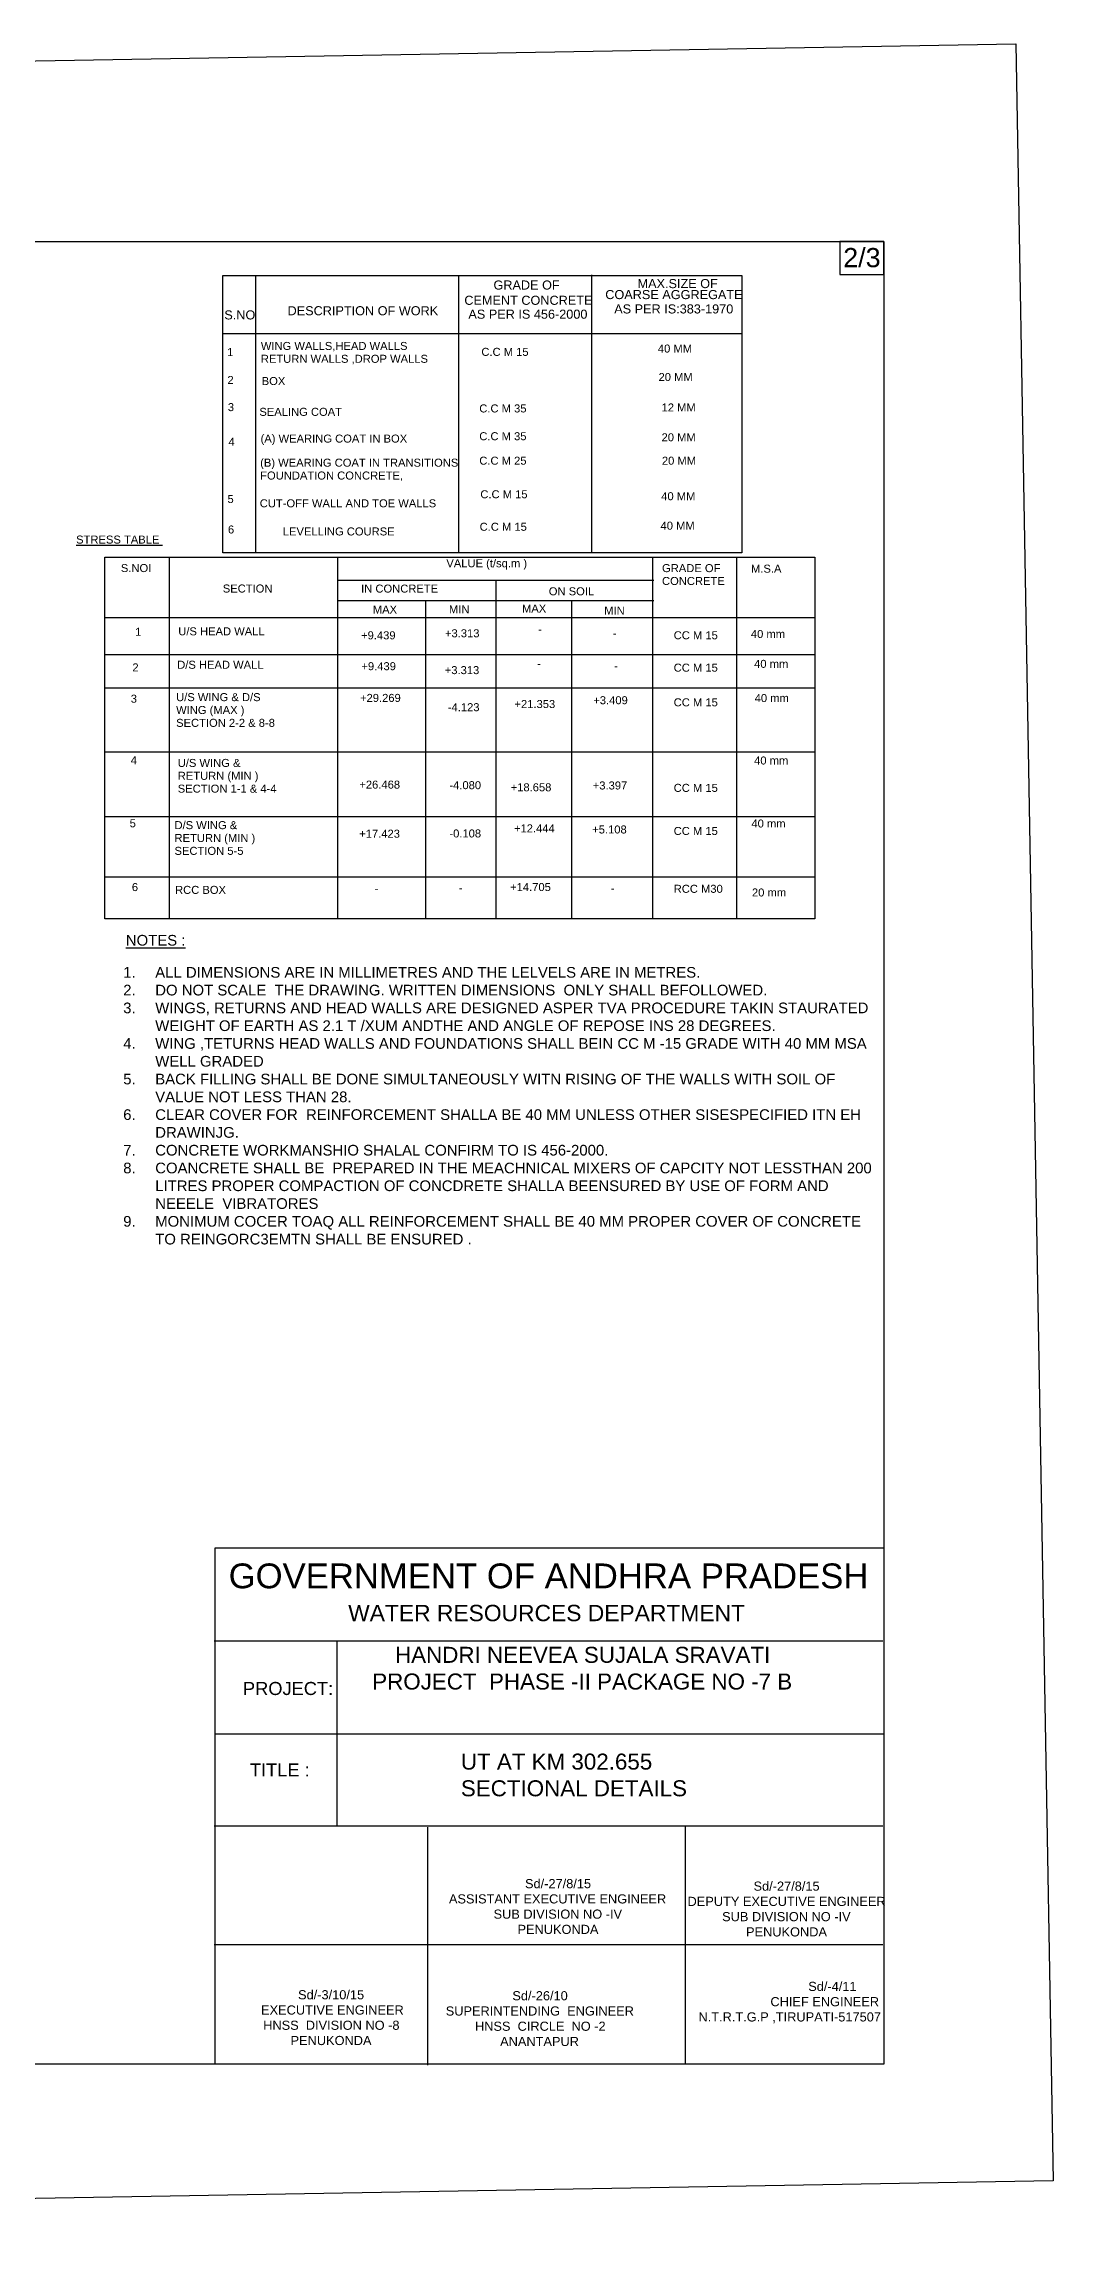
# Model space of a CAD drawing. Header units: millimetres. Extents: x -53234267 to -53208458, y 22136883 to 22157357.
# Drawn here: x -53217918 to -53208458, y 22136883 to 22157357 of the extents above; entities that cross this region are included whole.
import ezdxf

# ---------------------------------------------------------------- set-up
doc = ezdxf.new("R2010")
doc.units = ezdxf.units.MM
doc.header["$MEASUREMENT"] = 0
for name, color, linetype in [('DIMENSION', 7, 'Continuous'), ('DIMENSION @ 1', 7, 'Continuous'), ('DRAWING', 2, 'Continuous')]:
    doc.layers.add(name, color=color, linetype=linetype)
doc.styles.add('Annotative', font='arial.ttf', dxfattribs={"height": 75})
doc.styles.get("Standard").update_dxf_attribs({"font": 'arial.ttf', "height": 120})
picture_1 = doc.add_image_def('image1.jpg', size_in_pixel=(4932, 3880))

msp = doc.modelspace()

# ---------------------------------------------------------------- linework, layer by layer
at = {"layer": 'DIMENSION', "color": 0}
for points in [[(-53210045.6, 22138422.1), (-53232755, 22138422.1), (-53232755, 22155504), (-53210045.6, 22155504)], [(-53216240.5, 22155185), (-53211375, 22155185), (-53211375, 22152586.5), (-53216240.5, 22152586.5)], [(-53217346.5, 22152543.5), (-53210692, 22152543.5), (-53210692, 22149155), (-53217346.5, 22149155)], [(-53216312, 22143259.5), (-53210045.6, 22143259.5), (-53210045.6, 22138422.1), (-53216312, 22138422.1)]]:
    msp.add_lwpolyline(points, close=True, dxfattribs=at)
at = {"layer": 'DIMENSION'}
msp.add_lwpolyline([(-53210045.6, 22155504), (-53210458, 22155504), (-53210458, 22155195.5), (-53210045.6, 22155195.5)], close=True, dxfattribs=at)
for points in [[(-53212786.5, 22155192.5), (-53212786.5, 22152586.5)], [(-53214032.5, 22155185), (-53214032.5, 22152586.5)], [(-53212214.5, 22152543.5), (-53212214.5, 22149155)], [(-53213682.8, 22152328.5), (-53213682.8, 22149155)], [(-53214342, 22152135.5), (-53214342, 22149155)], [(-53212972, 22152135.5), (-53212972, 22149155)]]:
    msp.add_lwpolyline(points, dxfattribs=at)
at = {"layer": 'DIMENSION', "color": 0}
for points in [[(-53215933.5, 22155185), (-53215933.5, 22152586.5)], [(-53216240.5, 22154641.5), (-53211375, 22154641.5)], [(-53216741, 22152543.5), (-53216741, 22149155)], [(-53215166, 22152543.5), (-53215166, 22149155)], [(-53211427.5, 22152543.5), (-53211427.5, 22149155)], [(-53215166, 22152328.5), (-53212199.5, 22152328.5)], [(-53212199.5, 22152135.5), (-53215166, 22152135.5)], [(-53217346.5, 22151979.5), (-53210692, 22151979.5)], [(-53217346.5, 22151631.5), (-53210692, 22151631.5)], [(-53217346.5, 22151319.5), (-53210692, 22151319.5)], [(-53217346.5, 22150719.7), (-53210692, 22150719.7)], [(-53217346.5, 22150114.1), (-53210692, 22150114.1)], [(-53217346.5, 22149550.5), (-53210692, 22149550.5)], [(-53216320.6, 22142390.1), (-53210054.2, 22142390.1)], [(-53215172, 22142390.1), (-53215172, 22140653.8)], [(-53216313.2, 22141518.3), (-53210046.9, 22141518.3)], [(-53216320.6, 22140653.8), (-53210054.2, 22140653.8)], [(-53211907.5, 22140653.8), (-53211907.5, 22138422.1)], [(-53214323, 22140643.3), (-53214323, 22138411.6)], [(-53216320.6, 22139543.2), (-53210054.2, 22139543.2)]]:
    msp.add_lwpolyline(points, dxfattribs=at)

# ---------------------------------------------------------------- texts
for s, height, p in [('CEMENT CONCRETE ', 85, (-53213976.7, 22154909.9)), ('GRADE OF ', 85, (-53213703.5, 22155053)), ('COARSE AGGREGATE ', 85, (-53212656, 22154963.5)), ('MAX.SIZE OF ', 85, (-53212353.5, 22155066.5)), ('S.NO', 85, (-53216225.5, 22154773)), ('DESCRIPTION OF WORK ', 85, (-53215633, 22154812.1)), ('AS PER IS 456-2000', 85, (-53213938.7, 22154779.7)), ('AS PER IS:383-1970', 85, (-53212572, 22154829)), ('PROJECT:', 122.45, (-53216051.1, 22141880.9)), ('TITLE :', 122.45, (-53215986.3, 22141117.5))]:
    msp.add_text(s, height=height, dxfattribs=at).set_placement(p)
at = {"layer": 'DIMENSION', "color": 0, "attachment_point": 1}
for s, insert, char_height, width in [('\\pi66.892;GOVERNMENT OF ANDHRA PRADESH  \\P\\pi1187.1;{\\H0.65789x;WATER RESOURCES DEPARTMENT }', (-53216252, 22143113.8), 232.654, 6085.673), ('\\pi329.76;HANDRI NEEVEA SUJALA SRAVATI \\P\\pi116.11;PROJECT  PHASE -II PACKAGE NO -7 B', (-53214955.8, 22142332.5), 150, 4140.619), ('UT AT KM 302.655 \\PSECTIONAL DETAILS', (-53214009.2, 22141331.8), 150, 4356.54), ('\\pi861.37;Sd/-27/8/15 \\P\\pi148.58;ASSISTANT EXECUTIVE ENGINEER  \\P\\pi566.86;SUB DIVISION NO -IV \\P\\pi791.12;PENUKONDA ', (-53214269.5, 22140156), 85.715, 2331.685), ('\\pi861.37;Sd/-27/8/15 \\P\\pi243.03;DEPUTY EXECUTIVE ENGINEER  \\P\\pi566.86;SUB DIVISION NO -IV \\P\\pi791.12;PENUKONDA ', (-53212128.1, 22140132.5), 85.715, 2331.685), ('\\pi861.37;Sd/-3/10/15\\P\\pi481.26; EXECUTIVE ENGINEER  \\P\\pi534.53;HNSS  DIVISION NO -8 \\P\\pi791.12;PENUKONDA ', (-53216395.9, 22139114.6), 85.715, 2331.685), ('\\pi911.77;Sd/-26/10\\P\\pi287.73;SUPERINTENDING  ENGINEER  \\P\\pi561.66;HNSS  CIRCLE  NO -2 \\P\\pi797.34;ANANTAPUR ', (-53214438.5, 22139105.4), 85.715, 2331.685), ('^I^I^ISd/-4/11\\P\\pi641; CHIEF ENGINEER  \\P\\pi0;N.T.R.T.G.P ,TIRUPATI-517507\\P', (-53211782.7, 22139192.7), 85.715, 2331.685)]:
    msp.add_mtext(s, dxfattribs=dict(at, insert=insert, char_height=char_height, width=width))
at = {"layer": 'DIMENSION @ 1', "color": 0, "style": 'Annotative'}
for s, height, p in [('2/3', 180, (-53210426, 22155262.5)), ('1', 75, (-53216200, 22154429)), ('WING WALLS,HEAD WALLS ', 75, (-53215883.2, 22154487.1)), ('RETURN WALLS ,DROP WALLS ', 75, (-53215883.2, 22154366.6)), ('C.C M 15', 75, (-53213817, 22154431.5)), ('40 MM', 75, (-53212163.2, 22154462.6)), ('2', 75, (-53216196.5, 22154168.2)), ('BOX ', 75, (-53215875.2, 22154158.1)), ('20 MM', 75, (-53212156.9, 22154195.9)), ('3', 75, (-53216193, 22153913.7)), ('C.C M 35', 75, (-53213836.5, 22153901.3)), ('12 MM', 75, (-53212128.6, 22153910.3)), ('SEALING COAT ', 75, (-53215897.3, 22153869.5)), ('4', 75, (-53216186.8, 22153588.6)), ('(A) WEARING COAT IN BOX', 75, (-53215885.9, 22153618.8)), ('C.C M 35', 75, (-53213836.5, 22153640.9)), ('20 MM', 75, (-53212128.6, 22153631)), ('(B) WEARING COAT IN TRANSITIONS ', 75, (-53215889.8, 22153393)), ('FOUNDATION CONCRETE,', 75, (-53215889.8, 22153272.5)), ('C.C M 25', 75, (-53213836.4, 22153411.8)), ('20 MM', 75, (-53212125.5, 22153411.4)), ('C.C M 15', 75, (-53213826.5, 22153096.8)), ('40 MM', 75, (-53212131.8, 22153078.7)), ('5', 75, (-53216196, 22153052.6)), ('CUT-OFF WALL AND TOE WALLS ', 75, (-53215893.5, 22153012.1)), ('%%USTRESS TABLE ', 75, (-53217614.3, 22152672.4)), ('6', 75, (-53216191.7, 22152766.9)), ('LEVELLING COURSE ', 75, (-53215677.8, 22152748.5)), ('C.C M 15', 75, (-53213833.3, 22152792.5)), ('40 MM', 75, (-53212138.1, 22152802.6)), ('VALUE (t/sq.m )', 75, (-53214145.3, 22152450.2)), ('S.NOI', 75, (-53217195.1, 22152405.4)), ('GRADE OF ', 75, (-53212124.2, 22152404.8)), ('CONCRETE ', 75, (-53212124.2, 22152284.3)), ('M.S.A ', 75, (-53211290.4, 22152399.7)), ('SECTION ', 75, (-53216240.1, 22152213.5)), ('IN CONCRETE ', 75, (-53214943.7, 22152212.9)), ('ON SOIL ', 75, (-53213185.3, 22152187.6)), ('MAX ', 75, (-53214834.2, 22152016.5)), ('MIN ', 75, (-53214121, 22152019.6)), ('MAX ', 75, (-53213436.2, 22152026)), ('MIN ', 75, (-53212665.9, 22152007)), ('1', 75, (-53217061.9, 22151807.8)), ('U/S HEAD WALL', 75, (-53216657.1, 22151812.4)), ('+9.439', 75, (-53214944.3, 22151775)), ('+3.313', 75, (-53214158.2, 22151794.2)), ('-', 75, (-53213284.1, 22151832.7)), ('-', 75, (-53212586.6, 22151794.7)), ('CC M 15', 75, (-53212014.8, 22151775.3)), ('40 mm', 75, (-53211291.7, 22151787.6)), ('2', 75, (-53217087.2, 22151474.2)), ('D/S HEAD WALL', 75, (-53216667.2, 22151499)), ('+9.439', 75, (-53214941.1, 22151485.6)), ('+3.313', 75, (-53214160.1, 22151448.9)), ('-', 75, (-53213293.6, 22151509.5)), ('-', 75, (-53212574, 22151487.3)), ('CC M 15', 75, (-53212014.8, 22151471.8)), ('40 mm', 75, (-53211261.1, 22151507.7)), ('3', 75, (-53217102.4, 22151181)), ('WING (MAX )', 75, (-53216677.3, 22151075.2)), ('U/S WING & D/S ', 75, (-53216677.3, 22151195.7)), ('+29.269', 75, (-53214953.8, 22151188.4)), ('-4.123', 75, (-53214131.2, 22151101.4)), ('+21.353', 75, (-53213506.8, 22151130.9)), ('+3.409', 75, (-53212768.3, 22151166.7)), ('CC M 15', 75, (-53212014.8, 22151146.8)), ('40 mm', 75, (-53211256, 22151187)), ('SECTION 2-2 & 8-8 ', 75, (-53216677.3, 22150954.7)), ('4', 75, (-53217102.4, 22150604.7)), ('U/S WING & ', 75, (-53216662.1, 22150579)), ('RETURN (MIN )', 75, (-53216662.1, 22150458.5)), ('40 mm', 75, (-53211261.1, 22150601.8)), ('SECTION 1-1 & 4-4', 75, (-53216662.1, 22150338)), ('+26.468', 75, (-53214960.4, 22150375.8)), ('-4.080', 75, (-53214116.9, 22150370.3)), ('+18.658', 75, (-53213542.4, 22150350.7)), ('+3.397', 75, (-53212773.4, 22150367.6)), ('CC M 15', 75, (-53212014.8, 22150345.3)), ('5', 75, (-53217112.5, 22150013.3)), ('D/S WING & ', 75, (-53216692.4, 22149995.9)), ('40 mm', 75, (-53211286.6, 22150011.4)), ('RETURN (MIN )', 75, (-53216692.4, 22149875.4)), ('+17.423', 75, (-53214961.7, 22149915.7)), ('-0.108', 75, (-53214116.6, 22149918.1)), ('+12.444', 75, (-53213511.5, 22149965.5)), ('+5.108', 75, (-53212778.5, 22149955.4)), ('CC M 15', 75, (-53212014.8, 22149941.3)), ('SECTION 5-5 ', 75, (-53216692.4, 22149754.9)), ('6', 75, (-53217092.2, 22149415.5)), ('RCC BOX ', 75, (-53216687.3, 22149389.2)), ('+14.705', 75, (-53213547.5, 22149415.8)), ('RCC M30', 75, (-53212014.8, 22149399.3)), ('-', 75, (-53214817.2, 22149399.8)), ('-', 75, (-53214029.5, 22149407)), ('-', 75, (-53212604.6, 22149403.9)), ('20 mm', 75, (-53211281.5, 22149365.1)), ('%%UNOTES :', 100, (-53217148.5, 22148904.6))]:
    msp.add_text(s, height=height, dxfattribs=at).set_placement(p)
at = {"layer": 'DIMENSION @ 1', "color": 0, "insert": (-53217273, 22148704), "char_height": 100, "attachment_point": 1, "style": 'Annotative'}
msp.add_mtext_dynamic_manual_height_columns('\\pi-300,l400,t400;1.^IALL DIMENSIONS ARE IN MILLIMETRES AND THE LELVELS ARE IN METRES.\\P2.^IDO NOT SCALE  THE DRAWING. WRITTEN DIMENSIONS  ONLY SHALL BEFOLLOWED.\\P3.^IWINGS, RETURNS AND HEAD WALLS ARE DESIGNED ASPER TVA PROCEDURE TAKIN STAURATED WEIGHT OF EARTH AS 2.1 T /XUM ANDTHE AND ANGLE OF REPOSE INS 28 DEGREES.\\P4.^IWING ,TETURNS HEAD WALLS AND FOUNDATIONS SHALL BEIN CC M -15 GRADE WITH 40 MM MSA WELL GRADED \\P5.^IBACK FILLING SHALL BE DONE SIMULTANEOUSLY WITN RISING OF THE WALLS WITH SOIL OF  VALUE NOT LESS THAN 28.\\P6.^ICLEAR COVER FOR  REINFORCEMENT SHALLA BE 40 MM UNLESS OTHER SISESPECIFIED ITN EH DRAWINJG.\\P7.^ICONCRETE WORKMANSHIO SHALAL CONFIRM TO IS 456-2000.\\P8.^ICOANCRETE SHALL BE  PREPARED IN THE MEACHNICAL MIXERS OF CAPCITY NOT LESSTHAN 200 LITRES PROPER COMPACTION OF CONCDRETE SHALLA BEENSURED BY USE OF FORM AND NEEELE  VIBRATORES \\P9.^IMONIMUM COCER TOAQ ALL REINFORCEMENT SHALL BE 40 MM PROPER COVER OF CONCRETE TO REINGORC3EMTN SHALL BE ENSURED .', width=7192, gutter_width=375, heights=[0], dxfattribs=at)

# ---------------------------------------------------------------- pictures from other files: only their frames are drawn
at = {"layer": 'DRAWING', "color": 0}
image = msp.add_image(picture_1, insert=(-53233916.4, 22136882.8), size_in_units=(25462.5, 20031.3), rotation=1.00411, dxfattribs=at)
image.dxf.flags = 6

doc.saveas('drawing.dxf')
